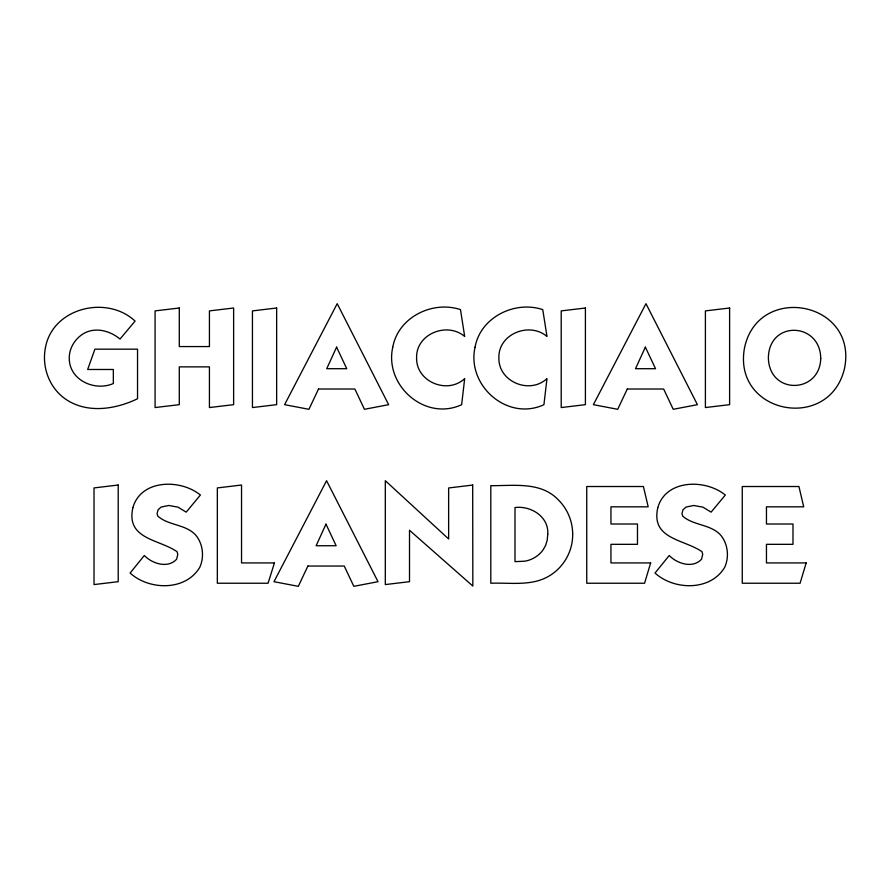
<?xml version="1.0" encoding="UTF-8"?>
<svg xmlns="http://www.w3.org/2000/svg" width="890" height="890" viewBox="0 0 890 890"><rect width="100%" height="100%" fill="white"/><g stroke="black" fill="none" stroke-linecap="round" stroke-linejoin="round"><path stroke-width="1.33" d="M744.518 347.868C732.259 414.061 829.78 432.818 844.577 368.115C857.838 301.488 758.247 282.642 744.518 347.868M547.762 534.234L547.239 540.041L545.681 545.281L543.067 549.942A28.313 28.313 0 0 1 524.844 561.178L514.999 561.657L514.999 507.534C530.974 505.531 548.985 516.723 547.762 534.234M392.768 347.189C384.146 385.381 425.008 421.637 461.643 404.705L464.68 378.617C447.258 394.804 416.008 381.688 416.598 357.88C415.819 334.028 447.003 321.424 464.68 336.442L460.486 309.62C432.551 300.297 398.119 317.229 392.768 347.189M475.06 347.189C466.427 385.381 507.3 421.637 543.923 404.705L546.972 378.617C529.539 394.804 498.3 381.688 498.878 357.88C498.1 334.028 529.294 321.424 546.972 336.442L542.767 309.62C514.843 300.297 480.4 317.229 475.06 347.189M45.457 347.612C41.396 367.793 49.985 389.686 67.751 400.545C89.022 413.594 116.145 409.033 137.538 398.753L137.538 349.18L94.907 349.18L87.665 369.483L113.341 369.483L113.341 383.523C94.718 391.734 69.075 380.019 69.264 358.169C69.164 348.747 74.315 339.924 81.969 334.618C93.784 326.396 109.648 330.279 120.005 339.068L135.08 321.09C106.822 294.623 52.61 307.818 45.457 347.612M572.659 534.089C572.971 550.977 563.871 567.13 549.43 575.819C531.786 586.543 510.315 582.472 490.802 583.239L490.802 485.662C513.474 485.884 540.808 481.368 558.253 499.802C567.408 508.791 572.659 521.251 572.659 534.089M820.736 358.614C819.679 393.792 769.572 395.026 768.381 358.314C768.537 319.899 820.569 321.957 820.736 358.614M132.855 507.834C125.802 539.329 159.043 539.14 177.054 551.7L177.789 554.337L176.632 559.198C167.943 568.777 152.179 563.704 144.314 555.505L130.107 573.038C149.209 590.415 185.609 591.205 199.783 567.297C204.444 556.995 203.065 544.079 195.867 535.268C185.954 524.088 168.499 525.745 157.797 516.1L157.063 513.597L158.075 509.792L161.112 507.066L168.8 505.476L178 507.144L186.188 512.139L200.395 495.051C180.648 478.787 140.698 479.154 132.855 507.834M657.766 507.834C650.723 539.329 683.965 539.14 701.976 551.7L702.711 554.337L701.554 559.198C692.865 568.777 677.101 563.704 669.236 555.505L655.018 573.038C674.131 590.415 710.531 591.205 724.705 567.297C729.366 556.995 727.987 544.079 720.789 535.268C710.876 524.088 693.421 525.745 682.708 516.1L681.974 513.597L682.997 509.792L686.034 507.066L693.722 505.476L702.922 507.144L711.11 512.139L725.306 495.051C705.57 478.787 665.62 479.154 657.766 507.834M650.657 562.925L644.571 583.239L586.744 583.239L586.744 486.519L643.414 486.519L648.187 506.822L610.941 506.822L610.941 524.01L637.474 524.01L637.474 544.324L610.941 544.324L610.941 562.925L650.657 562.925M806.173 562.925L800.088 583.239L742.26 583.239L742.26 486.519L798.931 486.519L803.703 506.822L766.457 506.822L766.457 524.01L792.99 524.01L792.99 544.324L766.457 544.324L766.457 562.925L806.173 562.925M274.443 562.925L268.068 583.239L217.338 583.239L217.338 487.931L241.535 485.028L241.535 562.925L274.443 562.925M336.598 347.133L326.73 368.705L346.755 368.705L336.598 347.133M325.985 524.154L316.117 545.737L336.131 545.737L325.985 524.154M645.372 347.133L635.505 368.705L655.529 368.705L645.372 347.133M318.509 389.019L308.941 409.3L284.6 404.672L337.199 303.668L388.641 404.672L364.444 409.3L354.876 389.019L318.509 389.019M307.884 566.04L298.328 586.332L273.975 581.693L326.574 480.7L378.016 581.693L353.82 586.332L344.263 566.04L307.884 566.04M627.283 389.019L617.716 409.3L593.374 404.672L645.973 303.668L697.415 404.672L673.218 409.3L663.651 389.019L627.283 389.019M472.69 485.061L448.638 487.965L448.638 538.973L385.314 480.7L385.314 584.574L409.511 581.682L409.511 530.273L472.835 586.043L472.69 485.061M179.291 308.007L155.083 310.899L155.083 407.553L179.291 404.661L179.291 366.869L209.428 366.869L209.428 407.553L233.625 404.661L233.625 308.007L209.428 310.899L209.428 346.566L179.291 346.566L179.291 308.007M276.645 308.007L252.448 310.899L252.448 407.553L276.645 404.661L276.645 308.007M585.409 308.007L561.212 310.899L561.212 407.553L585.409 404.661L585.409 308.007M729.611 308.007L705.403 310.899L705.403 407.553L729.611 404.661L729.611 308.007M118.214 485.028L94.017 487.931L94.017 584.574L118.214 581.682L118.214 485.028"/></g></svg>
